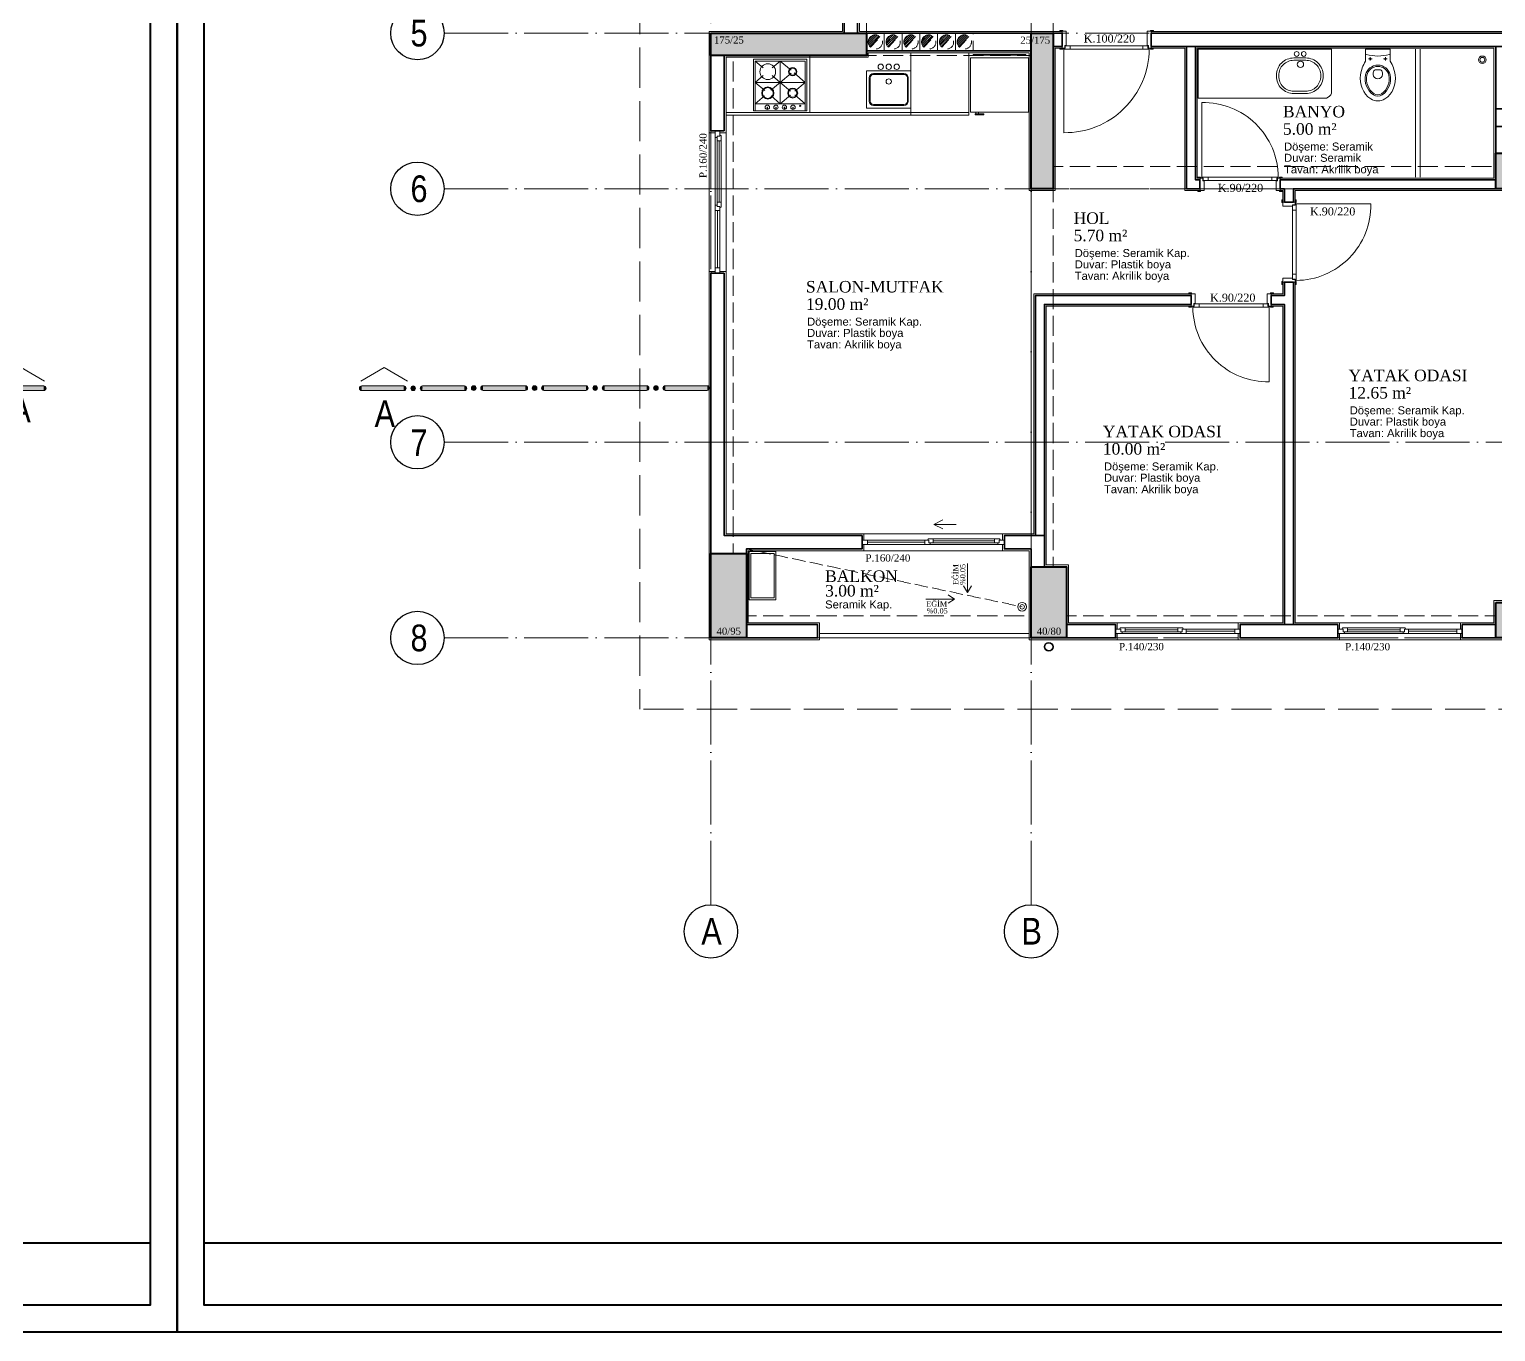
# Model space of a CAD drawing. Header units: millimetres. Extents: x 11587 to 81192, y -36083 to -25300.
# Drawn here: x 36560 to 38209, y -28300 to -26835 of the extents above; entities that cross this region are included whole.
import ezdxf

# ---------------------------------------------------------------- set-up
doc = ezdxf.new("R2010")
doc.units = ezdxf.units.MM
for name, pattern in [('AKS', [30, 24, -3, 0, -3]), ('IZDUSUM1', [20, 7.5, -5, 7.5, 0]), ('SEMBOL1', [260, 200, -15, 30, -15])]:
    doc.linetypes.add(name, pattern=pattern)
for name, color, linetype, lineweight in [('rtm-aks balon', 20, 'Continuous', 25), ('rtm-aks balon yazı', 7, 'Continuous', 20), ('rtm-aks yeni', 7, 'AKS', 20), ('rtm-antet-02', 140, 'Continuous', 40), ('rtm-cam', 141, 'Continuous', 9), ('rtm-duv tugla', 22, 'Continuous', 35), ('rtm-izdusum-üst ince', 8, 'IZDUSUM1', 5), ('rtm-kapı-ahsap', 35, 'Continuous', 13), ('rtm-mhl-yazı-adı', 150, 'Continuous', 30), ('rtm-mhl-yazı-m2', 7, 'Continuous', 20), ('rtm-mhl-yazı-malzeme', 253, 'Continuous', 13), ('rtm-pen-ahsap', 35, 'Continuous', 13), ('rtm-plan katmanı-04', 33, 'Continuous', 25), ('rtm-plan katmanı-05', 205, 'Continuous', 20), ('rtm-plan katmanı-07', 135, 'Continuous', 9), ('rtm-sembol balon baslik', 242, 'Continuous', 20), ('rtm-sembol kesit gör yazı', 7, 'Continuous', 20), ('rtm-sembol ok', 7, 'Continuous', 20), ('rtm-sıva', 252, 'Continuous', 15), ('rtm-tarama-betonarme', 51, 'Continuous', 15), ('rtm-tas_betonarme', 50, 'Continuous', 40), ('rtm-tefris vitrifiye', 9, 'Continuous', 9)]:
    doc.layers.add(name, color=color, linetype=linetype, lineweight=lineweight)
doc.styles.add('AKSYAZI', font='ARIALN.TTF')
doc.styles.add('ARIAL', font='times.ttf')
doc.styles.add('BASLIK', font='ARIALN.TTF')
doc.styles.get("Standard").update_dxf_attribs({"font": 'arial.ttf'})
doc.styles.add('VAZ-OLCU', font='times.ttf', dxfattribs={"height": 60})

# ---------------------------------------------------------------- blocks, each defined once
blk = doc.blocks.new('K-100')
at = {"layer": 'rtm-kapı-ahsap'}
for p, q in [((-34308.1, -13702.2), (-34307, -13702.2)), ((-34308.1, -13705.4), (-34308.1, -13702.2)), ((-34307, -13702.2), (-34307, -13705.4)), ((-34288, -13702.3), (-34288, -13705.4)), ((-34287, -13702.3), (-34288, -13702.3)), ((-34287, -13705.4), (-34287, -13702.3)), ((-34307, -13705.4), (-34308.1, -13705.4)), ((-34307, -13709.3), (-34307, -13704.8)), ((-34288, -13704.8), (-34307, -13704.8)), ((-34291, -13709.3), (-34307, -13709.3)), ((-34288, -13707.8), (-34291, -13707.8)), ((-34291, -13707.8), (-34291, -13709.3)), ((-34290.8, -13801.3), (-34290.8, -13708.3)), ((-34290.8, -13708.3), (-34287.9, -13708.3)), ((-34287, -13713.9), (-34290.8, -13713.9)), ((-34288, -13704.8), (-34288, -13707.8)), ((-34288, -13705.4), (-34287, -13705.4)), ((-34288, -13706.8), (-34287, -13706.8)), ((-34287.9, -13708.3), (-34287.9, -13706.8)), ((-34287, -13706.8), (-34287, -13802.8)), ((-34307, -13800.3), (-34307, -13804.8)), ((-34291, -13800.3), (-34307, -13800.3)), ((-34291, -13801.8), (-34291, -13800.3)), ((-34287, -13795.6), (-34290.8, -13795.6)), ((-34290.8, -13801.3), (-34287.9, -13801.3)), ((-34287.9, -13801.3), (-34287.9, -13802.8)), ((-34307, -13804.2), (-34308.1, -13804.2)), ((-34308.1, -13804.2), (-34308.1, -13807.3)), ((-34308.1, -13807.3), (-34307, -13807.3)), ((-34307, -13807.3), (-34307, -13804.2)), ((-34288, -13804.8), (-34307, -13804.8)), ((-34288, -13801.8), (-34291, -13801.8)), ((-34288, -13804.8), (-34288, -13801.8)), ((-34288, -13802.8), (-34287, -13802.8)), ((-34288, -13807.3), (-34288, -13804.2)), ((-34288, -13804.2), (-34287, -13804.2)), ((-34287, -13807.3), (-34288, -13807.3)), ((-34193, -13802.8), (-34287, -13802.8)), ((-34287, -13804.2), (-34287, -13807.3))]:
    blk.add_line(p, q, dxfattribs=at)
at = {"layer": 'rtm-kapı-ahsap', "const_width": 0.392}
blk.add_lwpolyline([(-34287.4, -13803.7, -1), (-34287.4, -13803.1, -1)], format="xyb", close=True, dxfattribs=at)
at = {"layer": 'rtm-kapı-ahsap'}
blk.add_arc((-34287.9, -13801.7), 94.9, 359.3332, 89.4605, dxfattribs=at)
blk = doc.blocks.new('rty')
at = {"layer": 'rtm-kapı-ahsap'}
for p, q in [((-58244.9, -62700.3), (-58243.8, -62700.3)), ((-58244.9, -62703.4), (-58244.9, -62700.3)), ((-58243.8, -62703.4), (-58244.9, -62703.4)), ((-58243.8, -62700.3), (-58243.8, -62703.4)), ((-58243.8, -62707.4), (-58243.8, -62702.9)), ((-58229.8, -62702.9), (-58243.8, -62702.9)), ((-58232.8, -62707.4), (-58243.8, -62707.4)), ((-58232.8, -62705.9), (-58232.8, -62707.4)), ((-58229.8, -62705.9), (-58232.8, -62705.9)), ((-58232.6, -62706.4), (-58232.6, -62789.4)), ((-58232.6, -62706.4), (-58229.7, -62706.4)), ((-58229.8, -62700.4), (-58229.8, -62703.4)), ((-58228.8, -62700.4), (-58229.8, -62700.4)), ((-58229.8, -62702.9), (-58229.8, -62705.9)), ((-58229.8, -62703.4), (-58228.8, -62703.4)), ((-58229.8, -62704.9), (-58228.8, -62704.9)), ((-58229.7, -62706.4), (-58229.7, -62704.9)), ((-58228.8, -62703.4), (-58228.8, -62700.4)), ((-58228.8, -62790.9), (-58228.8, -62704.9)), ((-58144.8, -62704.9), (-58228.8, -62704.9)), ((-58228.8, -62712), (-58232.6, -62712)), ((-58243.8, -62788.4), (-58243.8, -62792.9)), ((-58232.8, -62788.4), (-58243.8, -62788.4)), ((-58232.8, -62789.9), (-58232.8, -62788.4)), ((-58229.8, -62789.9), (-58232.8, -62789.9)), ((-58228.8, -62783.7), (-58232.6, -62783.7)), ((-58232.6, -62789.4), (-58229.7, -62789.4)), ((-58229.8, -62792.9), (-58229.8, -62789.9)), ((-58229.8, -62790.9), (-58228.8, -62790.9)), ((-58229.7, -62789.4), (-58229.7, -62790.9)), ((-58243.8, -62792.3), (-58244.9, -62792.3)), ((-58244.9, -62792.3), (-58244.9, -62795.4)), ((-58244.9, -62795.4), (-58243.8, -62795.4)), ((-58243.8, -62795.4), (-58243.8, -62792.3)), ((-58229.8, -62792.9), (-58243.8, -62792.9)), ((-58229.8, -62795.4), (-58229.8, -62792.3)), ((-58229.8, -62792.3), (-58228.8, -62792.3)), ((-58228.8, -62795.4), (-58229.8, -62795.4)), ((-58228.8, -62792.3), (-58228.8, -62795.4))]:
    blk.add_line(p, q, dxfattribs=at)
at = {"layer": 'rtm-kapı-ahsap', "const_width": 0.392}
blk.add_lwpolyline([(-58229.2, -62703.9, 1), (-58229.2, -62704.5, 1)], format="xyb", close=True, dxfattribs=at)
at = {"layer": 'rtm-kapı-ahsap'}
blk.add_arc((-58229.1, -62706.6), 84.3, 270.2011, 1.1472, dxfattribs=at)
blk = doc.blocks.new('KK')
at = {"layer": 'rtm-sembol balon baslik', "linetype": 'SEMBOL1'}
for p in [(41231.3, 7543.2), (41283.8, 7543.2)]:
    blk.add_line(p, (41257.6, 7558.4), dxfattribs=at)
at = {"layer": 'rtm-sembol balon baslik'}
for p, q in [((41279.6, 7537.7), (41232.3, 7537.7)), ((41347.8, 7537.7), (41300.6, 7537.7)), ((41416.1, 7537.8), (41368.8, 7537.8)), ((41484.3, 7537.8), (41437.1, 7537.8)), ((41552.6, 7537.9), (41505.3, 7537.9)), ((41620.8, 7537.9), (41573.6, 7537.9)), ((41279.6, 7532.4), (41232.3, 7532.4)), ((41347.8, 7532.4), (41300.6, 7532.4)), ((41416.1, 7532.6), (41368.8, 7532.6)), ((41484.3, 7532.6), (41437.1, 7532.6)), ((41552.6, 7532.7), (41505.3, 7532.7)), ((41620.8, 7532.7), (41573.6, 7532.7))]:
    blk.add_line(p, q, dxfattribs=at)
at = {"layer": 'rtm-sembol balon baslik', "const_width": 2.62}
for points in [[(41232.3, 7536.4, 0.414214), (41231, 7535, 1)], [(41231, 7535, 0.414214), (41232.3, 7533.7, 1)], [(41279.6, 7533.7, 0.414214), (41280.9, 7535, 0.414214), (41279.6, 7536.4, 1)], [(41300.6, 7536.4, 0.414214), (41299.3, 7535, 1)], [(41299.3, 7535, 0.414214), (41300.6, 7533.7, 1)], [(41347.8, 7533.7, 0.414214), (41349.1, 7535, 0.414214), (41347.8, 7536.4, 1)], [(41368.8, 7536.5, 0.414214), (41367.5, 7535.2, 1)], [(41367.5, 7535.2, 0.414214), (41368.8, 7533.9, 1)], [(41416.1, 7533.9, 0.414214), (41417.4, 7535.2, 0.414214), (41416.1, 7536.5, 1)], [(41437.1, 7536.5, 0.414214), (41435.8, 7535.2, 1)], [(41435.8, 7535.2, 0.414214), (41437.1, 7533.9, 1)], [(41484.3, 7533.9, 0.414214), (41485.6, 7535.2, 0.414214), (41484.3, 7536.5, 1)], [(41505.3, 7536.6, 0.414214), (41504, 7535.3, 1)], [(41504, 7535.3, 0.414214), (41505.3, 7534, 1)], [(41552.6, 7534, 0.414214), (41553.9, 7535.3, 0.414214), (41552.6, 7536.6, 1)], [(41573.6, 7536.6, 0.414214), (41572.3, 7535.3, 1)], [(41572.3, 7535.3, 0.414214), (41573.6, 7534, 1)], [(41620.8, 7534, 0.414214), (41622.1, 7535.3, 0.414214), (41620.8, 7536.6, 1)]]:
    blk.add_lwpolyline(points, format="xyb", dxfattribs=at)
for points in [[(41288.8, 7535, 1), (41291.4, 7535, 1)], [(41357, 7535.2, 1), (41359.6, 7535.2, 1)], [(41425.3, 7535.2, 1), (41427.9, 7535.2, 1)], [(41493.5, 7535.3, 1), (41496.1, 7535.3, 1)], [(41561.8, 7535.3, 1), (41564.4, 7535.3, 1)]]:
    blk.add_lwpolyline(points, format="xyb", close=True, dxfattribs=at)
at = {"layer": 'rtm-sembol balon baslik'}
for centre in [(41290.1, 7535), (41358.3, 7535.2), (41426.6, 7535.2), (41494.8, 7535.3), (41563.1, 7535.3)]:
    blk.add_circle(centre, 2.62, dxfattribs=at)
for centre, start, end in [((41232.3, 7535), 90, 270), ((41279.6, 7535), 270, 90), ((41300.6, 7535), 90, 270), ((41347.8, 7535), 270, 90), ((41368.8, 7535.2), 90, 270), ((41416.1, 7535.2), 270, 90), ((41437.1, 7535.2), 90, 270), ((41484.3, 7535.2), 270, 90), ((41505.3, 7535.3), 90, 270), ((41552.6, 7535.3), 270, 90), ((41573.6, 7535.3), 90, 270), ((41620.8, 7535.3), 270, 90)]:
    blk.add_arc(centre, 2.62, start, end, dxfattribs=at)
for points in [[(41232.3, 7537.7), (41232.3, 7532.4), (41279.6, 7537.7), (41279.6, 7532.4)], [(41300.6, 7537.7), (41300.6, 7532.4), (41347.8, 7537.7), (41347.8, 7532.4)], [(41368.8, 7537.8), (41368.8, 7532.6), (41416.1, 7537.8), (41416.1, 7532.6)], [(41437.1, 7537.8), (41437.1, 7532.6), (41484.3, 7537.8), (41484.3, 7532.6)], [(41505.3, 7537.9), (41505.3, 7532.7), (41552.6, 7537.9), (41552.6, 7532.7)], [(41573.6, 7537.9), (41573.6, 7532.7), (41620.8, 7537.9), (41620.8, 7532.7)]]:
    blk.add_trace(points, dxfattribs=at)

msp = doc.modelspace()

# ---------------------------------------------------------------- hatches: boundary and pattern name
at = {"layer": 'rtm-izdusum-üst ince', "ltscale": 1.5}
h = msp.add_hatch(dxfattribs=at)
h.set_pattern_fill('ANSI31', color=256, scale=0.5, angle=180, style=0)
h.set_pattern_definition([(225, (37955.9866, -26839.5514), (1.122532, -1.122532), [])])
edge = h.paths.add_edge_path()
edge.add_arc((37511.59, -26849.55), 8, 47.23741, 227.23741, ccw=False)
edge.add_line((37517.03, -26843.68), (37506.16, -26855.42))
h = msp.add_hatch(dxfattribs=at)
h.set_pattern_fill('ANSI31', color=256, scale=0.5, angle=180, style=0)
h.set_pattern_definition([(225, (37975.9866, -26839.5514), (1.122532, -1.122532), [])])
edge = h.paths.add_edge_path()
edge.add_arc((37531.59, -26849.55), 8, 47.23741, 227.23741, ccw=False)
edge.add_line((37537.03, -26843.68), (37526.16, -26855.42))
h = msp.add_hatch(dxfattribs=at)
h.set_pattern_fill('ANSI31', color=256, scale=0.5, angle=180, style=0)
h.set_pattern_definition([(225, (37995.9866, -26839.5514), (1.122532, -1.122532), [])])
edge = h.paths.add_edge_path()
edge.add_arc((37551.59, -26849.55), 8, 47.23741, 227.23741, ccw=False)
edge.add_line((37557.03, -26843.68), (37546.16, -26855.42))
h = msp.add_hatch(dxfattribs=at)
h.set_pattern_fill('ANSI31', color=256, scale=0.5, angle=180, style=0)
h.set_pattern_definition([(225, (38015.9866, -26839.5514), (1.122532, -1.122532), [])])
edge = h.paths.add_edge_path()
edge.add_arc((37571.59, -26849.55), 8, 47.23741, 227.23741, ccw=False)
edge.add_line((37577.03, -26843.68), (37566.16, -26855.42))
h = msp.add_hatch(dxfattribs=at)
h.set_pattern_fill('ANSI31', color=256, scale=0.5, angle=180, style=0)
h.set_pattern_definition([(225, (38035.9866, -26839.5514), (1.122532, -1.122532), [])])
edge = h.paths.add_edge_path()
edge.add_arc((37591.59, -26849.55), 8, 47.23741, 227.23741, ccw=False)
edge.add_line((37597.03, -26843.68), (37586.16, -26855.42))
h = msp.add_hatch(dxfattribs=at)
h.set_pattern_fill('ANSI31', color=256, scale=0.5, angle=180, style=0)
h.set_pattern_definition([(225, (38055.9866, -26839.5514), (1.122532, -1.122532), [])])
edge = h.paths.add_edge_path()
edge.add_arc((37611.59, -26849.55), 8, 47.23741, 227.23741, ccw=False)
edge.add_line((37617.03, -26843.68), (37606.16, -26855.42))
at = {"layer": 'rtm-tarama-betonarme'}
h = msp.add_hatch(dxfattribs=at)
h.set_pattern_fill('ANSI33', color=256, scale=2, style=0)
h.set_pattern_definition([(45, (27039.519, -4888.525), (-8.980256, 8.980256), []), (45, (27048.499, -4888.525), (-8.980256, 8.980256), [6.35, -3.175])])
h.paths.add_polyline_path([(40324.09, -27439.55), (40364.09, -27439.55), (40364.09, -27519.55), (40324.09, -27519.55)])
h.paths.add_polyline_path([(39911.59, -27479.55), (39991.59, -27479.55), (39991.59, -27519.55), (39911.59, -27519.55)])
h.paths.add_polyline_path([(40324.09, -26944.55), (40364.09, -26944.55), (40364.09, -27024.55), (40324.09, -27024.55)])
h.paths.add_polyline_path([(39961.59, -26944.55), (39996.59, -26944.55), (39996.59, -27024.55), (39961.59, -27024.55)])
h.paths.add_polyline_path([(39961.59, -26524.55), (39996.59, -26524.55), (39996.59, -26604.55), (39961.59, -26604.55)])
h.paths.add_polyline_path([(40324.09, -26524.55), (40364.09, -26524.55), (40364.09, -26604.55), (40324.09, -26604.55)])
h.paths.add_polyline_path([(40324.09, -26029.55), (40364.09, -26029.55), (40364.09, -26109.55), (40324.09, -26109.55)])
h.paths.add_polyline_path([(39911.59, -26029.55), (39991.59, -26029.55), (39991.59, -26069.55), (39911.59, -26069.55)])
h.paths.add_polyline_path([(40726.59, -26524.55), (40691.59, -26524.55), (40691.59, -26604.55), (40726.59, -26604.55)])
h.paths.add_polyline_path([(40726.59, -26944.55), (40691.59, -26944.55), (40691.59, -27024.55), (40726.59, -27024.55)])
h.paths.add_polyline_path([(40776.59, -27479.55), (40696.59, -27479.55), (40696.59, -27519.55), (40776.59, -27519.55)])
h.paths.add_polyline_path([(41299.09, -27479.55), (41219.09, -27479.55), (41219.09, -27519.55), (41299.09, -27519.55)])
h.paths.add_polyline_path([(41299.09, -26974.55), (41219.09, -26974.55), (41219.09, -27014.55), (41299.09, -27014.55)])
h.paths.add_polyline_path([(41299.09, -26534.55), (41219.09, -26534.55), (41219.09, -26574.55), (41299.09, -26574.55)])
h.paths.add_polyline_path([(40776.59, -26029.55), (40696.59, -26029.55), (40696.59, -26069.55), (40776.59, -26069.55)])
h.paths.add_polyline_path([(41299.09, -26029.55), (41219.09, -26029.55), (41219.09, -26069.55), (41299.09, -26069.55)])
h.paths.add_polyline_path([(41821.59, -26839.55), (41796.59, -26839.55), (41796.59, -27014.55), (41821.59, -27014.55)])
h.paths.add_polyline_path([(41821.59, -26534.55), (41796.59, -26534.55), (41796.59, -26709.55), (41821.59, -26709.55)])
h.paths.add_polyline_path([(42181.59, -26839.55), (42006.59, -26839.55), (42006.59, -26864.55), (42181.59, -26864.55)])
h.paths.add_polyline_path([(42181.59, -26684.55), (42006.59, -26684.55), (42006.59, -26709.55), (42181.59, -26709.55)])
h.paths.add_polyline_path([(41821.59, -26109.55), (41781.59, -26109.55), (41781.59, -26029.55), (41821.59, -26029.55)])
h.paths.add_polyline_path([(42181.59, -26124.55), (42141.59, -26124.55), (42141.59, -26029.55), (42181.59, -26029.55)])
h.paths.add_polyline_path([(41821.59, -27439.55), (41781.59, -27439.55), (41781.59, -27519.55), (41821.59, -27519.55)])
h.paths.add_polyline_path([(42181.59, -27424.55), (42141.59, -27424.55), (42141.59, -27519.55), (42181.59, -27519.55)])
h.paths.add_polyline_path([(39421.59, -27439.55), (39461.59, -27439.55), (39461.59, -27519.55), (39421.59, -27519.55)])
h.paths.add_polyline_path([(39131.59, -27439.55), (39171.59, -27439.55), (39171.59, -27519.55), (39131.59, -27519.55)])
h.paths.add_polyline_path([(39421.59, -26029.55), (39501.59, -26029.55), (39501.59, -26069.55), (39421.59, -26069.55)])
h.paths.add_polyline_path([(39091.59, -26029.55), (39171.59, -26029.55), (39171.59, -26069.55), (39091.59, -26069.55)])
h.paths.add_polyline_path([(38781.59, -26524.55), (38816.59, -26524.55), (38816.59, -26604.55), (38781.59, -26604.55)])
h.paths.add_polyline_path([(38781.59, -26944.55), (38816.59, -26944.55), (38816.59, -27024.55), (38781.59, -27024.55)])
h.paths.add_polyline_path([(38731.59, -27479.55), (38811.59, -27479.55), (38811.59, -27519.55), (38731.59, -27519.55)])
h.paths.add_polyline_path([(38209.09, -27479.55), (38289.09, -27479.55), (38289.09, -27519.55), (38209.09, -27519.55)])
h.paths.add_polyline_path([(38209.09, -26974.55), (38289.09, -26974.55), (38289.09, -27014.55), (38209.09, -27014.55)])
h.paths.add_polyline_path([(38209.09, -26534.55), (38289.09, -26534.55), (38289.09, -26574.55), (38209.09, -26574.55)])
h.paths.add_polyline_path([(38731.59, -26029.55), (38811.59, -26029.55), (38811.59, -26069.55), (38731.59, -26069.55)])
h.paths.add_polyline_path([(38209.09, -26029.55), (38289.09, -26029.55), (38289.09, -26069.55), (38209.09, -26069.55)])
h.paths.add_polyline_path([(37686.59, -26839.55), (37711.59, -26839.55), (37711.59, -27014.55), (37686.59, -27014.55)])
h.paths.add_polyline_path([(37686.59, -26534.55), (37711.59, -26534.55), (37711.59, -26709.55), (37686.59, -26709.55)])
h.paths.add_polyline_path([(37326.59, -26839.55), (37501.59, -26839.55), (37501.59, -26864.55), (37326.59, -26864.55)])
h.paths.add_polyline_path([(37326.59, -26684.55), (37501.59, -26684.55), (37501.59, -26709.55), (37326.59, -26709.55)])
h.paths.add_polyline_path([(37686.59, -26109.55), (37726.59, -26109.55), (37726.59, -26029.55), (37686.59, -26029.55)])
h.paths.add_polyline_path([(37326.59, -26124.55), (37366.59, -26124.55), (37366.59, -26029.55), (37326.59, -26029.55)])
h.paths.add_polyline_path([(37686.59, -27439.55), (37726.59, -27439.55), (37726.59, -27519.55), (37686.59, -27519.55)])
h.paths.add_polyline_path([(37326.59, -27424.55), (37366.59, -27424.55), (37366.59, -27519.55), (37326.59, -27519.55)])

# ---------------------------------------------------------------- linework, layer by layer
at = {"layer": 'rtm-aks balon'}
for centre in [(36996.59, -26839.55), (36996.59, -27014.55), (36996.59, -27299.55), (36996.59, -27519.55), (37326.59, -27849.55), (37686.59, -27849.55)]:
    msp.add_circle(centre, 30, dxfattribs=at)
at = {"layer": 'rtm-aks yeni', "ltscale": 3}
for p, q in [((37326.59, -27819.55), (37326.59, -25729.55)), ((37686.59, -27819.55), (37686.59, -25729.55)), ((37026.59, -26839.55), (42481.59, -26839.55)), ((37026.59, -27014.55), (42481.59, -27014.55)), ((37026.59, -27299.55), (42481.59, -27299.55)), ((37026.59, -27519.55), (42481.59, -27519.55))]:
    msp.add_line(p, q, dxfattribs=at)
at = {"layer": 'rtm-antet-02'}
for points in [[(30726.59, -25299.55), (30726.59, -28299.55), (36726.59, -28299.55), (36726.59, -25299.55), (30726.59, -25299.55)], [(36726.59, -25299.55), (36726.59, -28299.55), (42726.59, -28299.55), (42726.59, -25299.55), (36726.59, -25299.55)], [(30756.59, -28199.55), (36696.59, -28199.55)], [(36756.59, -28199.55), (42696.59, -28199.55)]]:
    msp.add_lwpolyline(points, dxfattribs=at)
for points in [[(30756.59, -25329.55), (30756.59, -28269.55), (36696.59, -28269.55), (36696.59, -25329.55)], [(36756.59, -25329.55), (36756.59, -28269.55), (42696.59, -28269.55), (42696.59, -25329.55)]]:
    msp.add_lwpolyline(points, close=True, dxfattribs=at)
at = {"layer": 'rtm-cam'}
for p, q in [((37335.84, -26960.55), (37335.84, -27029.55)), ((37334.09, -27039.05), (37334.09, -27103.55)), ((37567.09, -27412.05), (37502.59, -27412.05)), ((37645.59, -27410.3), (37576.59, -27410.3)), ((37792.59, -27510.3), (37851.59, -27510.3)), ((37861.09, -27512.05), (37915.59, -27512.05)), ((38042.59, -27510.3), (38101.59, -27510.3)), ((38111.09, -27512.05), (38165.59, -27512.05))]:
    msp.add_line(p, q, dxfattribs=at)
at = {"layer": 'rtm-duv tugla'}
for points in [[(37491.59, -26839.55), (37491.59, -26824.55), (37476.59, -26824.55), (37476.59, -26839.55)], [(37501.59, -26839.55), (37686.59, -26839.55)], [(37711.59, -26839.55), (37721.59, -26839.55)], [(37721.59, -26854.55), (37721.59, -26839.55)], [(37821.59, -26839.55), (38676.59, -26839.55)], [(37821.59, -26854.55), (37821.59, -26839.55)], [(37501.59, -26859.55), (37686.59, -26859.55)], [(37711.59, -26854.55), (37721.59, -26854.55)], [(37821.59, -26854.55), (38676.59, -26854.55)], [(37871.59, -26854.55), (37871.59, -27004.55), (37876.59, -27004.55), (37876.59, -27014.55), (37861.59, -27014.55), (37861.59, -26854.55)], [(38209.09, -26974.55), (38209.09, -26854.55)], [(37326.59, -26949.55), (37326.59, -26864.55)], [(37341.59, -26949.55), (37341.59, -26864.55)], [(38219.09, -26924.55), (38209.09, -26924.55)], [(37326.59, -26949.55), (37341.59, -26949.55)], [(38219.09, -26944.55), (38209.09, -26944.55)], [(38209.09, -27014.55), (37981.59, -27014.55), (37981.59, -27029.55), (37971.59, -27029.55), (37971.59, -27014.55), (37966.59, -27014.55), (37966.59, -27004.55), (38209.09, -27004.55)], [(37326.59, -27424.55), (37326.59, -27109.55)], [(37326.59, -27109.55), (37341.59, -27109.55)], [(37366.59, -27424.55), (37366.59, -27419.55), (37496.59, -27419.55), (37496.59, -27404.55), (37341.59, -27404.55), (37341.59, -27109.55)], [(37971.59, -27504.55), (37971.59, -27144.55), (37956.59, -27144.55), (37956.59, -27134.55), (37971.59, -27134.55), (37971.59, -27119.55), (37981.59, -27119.55), (37981.59, -27504.55)], [(37701.59, -27404.55), (37701.59, -27144.55), (37866.59, -27144.55), (37866.59, -27134.55), (37691.59, -27134.55), (37691.59, -27404.55)], [(37686.59, -27439.55), (37686.59, -27419.55), (37656.59, -27419.55), (37656.59, -27404.55), (37701.59, -27404.55), (37701.59, -27439.55)], [(37366.59, -27519.55), (37446.59, -27519.55), (37446.59, -27504.55), (37366.59, -27504.55)], [(37726.59, -27504.55), (37781.59, -27504.55), (37781.59, -27519.55), (37726.59, -27519.55)], [(37781.59, -27504.55), (37781.59, -27519.55)], [(38209.09, -27519.55), (38171.59, -27519.55), (38171.59, -27504.55), (38209.09, -27504.55)]]:
    msp.add_lwpolyline(points, dxfattribs=at)
msp.add_lwpolyline([(38031.59, -27504.55), (38031.59, -27519.55), (37921.59, -27519.55), (37921.59, -27504.55)], close=True, dxfattribs=at)
at = {"layer": 'rtm-izdusum-üst ince', "ltscale": 3}
msp.add_lwpolyline([(37246.59, -25949.55), (42261.59, -25949.55), (42261.59, -27599.55), (37246.59, -27599.55)], close=True, dxfattribs=at)
at = {"layer": 'rtm-izdusum-üst ince', "ltscale": 1.5}
for points in [[(37476.59, -26839.55), (37476.59, -26709.55)], [(37501.59, -26839.55), (37501.59, -26709.55)], [(37686.59, -26839.55), (37686.59, -26709.55)], [(37711.59, -26839.55), (37711.59, -26709.55)], [(37501.59, -26839.55), (37501.59, -26859.55), (37521.59, -26859.55), (37521.59, -26839.55), (37501.59, -26839.55)], [(37506.16, -26855.42), (37517.03, -26843.68)], [(37521.59, -26839.55), (37521.59, -26859.55), (37541.59, -26859.55), (37541.59, -26839.55), (37521.59, -26839.55)], [(37526.16, -26855.42), (37537.03, -26843.68)], [(37541.59, -26839.55), (37541.59, -26859.55), (37561.59, -26859.55), (37561.59, -26839.55), (37541.59, -26839.55)], [(37546.16, -26855.42), (37557.03, -26843.68)], [(37561.59, -26839.55), (37561.59, -26859.55), (37581.59, -26859.55), (37581.59, -26839.55), (37561.59, -26839.55)], [(37566.16, -26855.42), (37577.03, -26843.68)], [(37581.59, -26839.55), (37581.59, -26859.55), (37601.59, -26859.55), (37601.59, -26839.55), (37581.59, -26839.55)], [(37586.16, -26855.42), (37597.03, -26843.68)], [(37601.59, -26839.55), (37601.59, -26859.55), (37621.59, -26859.55), (37621.59, -26839.55), (37601.59, -26839.55)], [(37606.16, -26855.42), (37617.03, -26843.68)], [(37326.59, -27424.55), (37326.59, -26864.55)], [(37351.59, -27424.55), (37351.59, -26864.55)], [(37501.59, -26864.55), (37686.59, -26864.55)], [(37711.59, -26989.55), (38209.09, -26989.55)], [(37686.59, -27439.55), (37686.59, -27014.55)], [(37711.59, -27439.55), (37711.59, -27014.55)], [(37711.59, -27014.55), (38209.09, -27014.55)], [(37366.59, -27494.55), (37686.59, -27494.55)], [(37726.59, -27494.55), (38209.09, -27494.55)], [(37366.59, -27519.55), (37686.59, -27519.55)], [(37726.59, -27519.55), (38209.09, -27519.55)]]:
    msp.add_lwpolyline(points, dxfattribs=at)
at = {"layer": 'rtm-izdusum-üst ince'}
msp.add_lwpolyline([(37366.59, -27419.55), (37676.59, -27484.55)], dxfattribs=at)
at = {"layer": 'rtm-izdusum-üst ince', "ltscale": 1.5}
for centre in [(37511.59, -26849.55), (37531.59, -26849.55), (37551.59, -26849.55), (37571.59, -26849.55), (37591.59, -26849.55), (37611.59, -26849.55)]:
    msp.add_circle(centre, 8, dxfattribs=at)
at = {"layer": 'rtm-pen-ahsap'}
for p, q in [((37331.59, -26957.05), (37331.59, -26949.55)), ((37331.59, -26957.05), (37333.59, -26957.05)), ((37333.59, -26955.55), (37333.59, -26960.55)), ((37333.59, -26955.55), (37336.59, -26955.55)), ((37336.59, -26949.55), (37336.59, -26955.55)), ((37338.09, -26954.92), (37338.09, -26960.55)), ((37333.59, -27029.55), (37333.59, -26960.55)), ((37333.59, -26960.55), (37338.09, -26960.55)), ((37338.09, -27029.55), (37338.09, -26960.55)), ((37331.59, -27040.55), (37331.59, -27033.05)), ((37333.59, -27033.05), (37331.59, -27033.05)), ((37331.59, -27039.05), (37336.59, -27039.05)), ((37331.59, -27040.55), (37331.59, -27109.55)), ((37333.59, -27034.55), (37333.59, -27029.55)), ((37333.59, -27029.55), (37338.09, -27029.55)), ((37333.59, -27034.55), (37336.59, -27034.55)), ((37336.59, -27034.55), (37336.59, -27039.05)), ((37336.59, -27098.55), (37336.59, -27039.05)), ((37338.09, -27035.18), (37338.09, -27029.55)), ((37331.59, -27103.55), (37336.59, -27103.55)), ((37336.59, -27098.55), (37336.59, -27104.18)), ((37336.59, -27109.55), (37336.59, -27103.55)), ((37496.59, -27409.55), (37502.59, -27409.55)), ((37565.59, -27414.55), (37496.59, -27414.55)), ((37507.59, -27409.55), (37501.96, -27409.55)), ((37502.59, -27414.55), (37502.59, -27409.55)), ((37507.59, -27409.55), (37567.09, -27409.55)), ((37565.59, -27414.55), (37573.09, -27414.55)), ((37571.59, -27409.55), (37567.09, -27409.55)), ((37567.09, -27414.55), (37567.09, -27409.55)), ((37570.96, -27408.05), (37576.59, -27408.05)), ((37571.59, -27412.55), (37571.59, -27409.55)), ((37571.59, -27412.55), (37576.59, -27412.55)), ((37573.09, -27412.55), (37573.09, -27414.55)), ((37576.59, -27408.05), (37645.59, -27408.05)), ((37576.59, -27412.55), (37576.59, -27408.05)), ((37576.59, -27412.55), (37645.59, -27412.55)), ((37651.23, -27408.05), (37645.59, -27408.05)), ((37645.59, -27412.55), (37645.59, -27408.05)), ((37650.59, -27412.55), (37645.59, -27412.55)), ((37649.09, -27414.55), (37649.09, -27412.55)), ((37649.09, -27414.55), (37656.59, -27414.55)), ((37656.59, -27409.55), (37650.59, -27409.55)), ((37650.59, -27412.55), (37650.59, -27409.55)), ((37781.59, -27509.55), (37787.59, -27509.55)), ((37789.09, -27514.55), (37781.59, -27514.55)), ((37786.96, -27508.05), (37792.59, -27508.05)), ((37787.59, -27512.55), (37787.59, -27509.55)), ((37787.59, -27512.55), (37792.59, -27512.55)), ((37789.09, -27514.55), (37789.09, -27512.55)), ((37851.59, -27508.05), (37792.59, -27508.05)), ((37792.59, -27512.55), (37792.59, -27508.05)), ((37851.59, -27512.55), (37792.59, -27512.55)), ((37857.23, -27508.05), (37851.59, -27508.05)), ((37851.59, -27512.55), (37851.59, -27508.05)), ((37856.59, -27512.55), (37851.59, -27512.55)), ((37855.09, -27512.55), (37855.09, -27514.55)), ((37862.59, -27514.55), (37855.09, -27514.55)), ((37856.59, -27509.55), (37861.09, -27509.55)), ((37856.59, -27512.55), (37856.59, -27509.55)), ((37910.59, -27509.55), (37861.09, -27509.55)), ((37861.09, -27514.55), (37861.09, -27509.55)), ((37862.59, -27514.55), (37921.59, -27514.55)), ((37910.59, -27509.55), (37916.23, -27509.55)), ((37915.59, -27514.55), (37915.59, -27509.55)), ((37921.59, -27509.55), (37915.59, -27509.55)), ((38031.59, -27509.55), (38037.59, -27509.55)), ((38039.09, -27514.55), (38031.59, -27514.55)), ((38036.96, -27508.05), (38042.59, -27508.05)), ((38037.59, -27512.55), (38037.59, -27509.55)), ((38037.59, -27512.55), (38042.59, -27512.55)), ((38039.09, -27514.55), (38039.09, -27512.55)), ((38101.59, -27508.05), (38042.59, -27508.05)), ((38042.59, -27512.55), (38042.59, -27508.05)), ((38101.59, -27512.55), (38042.59, -27512.55)), ((38107.23, -27508.05), (38101.59, -27508.05)), ((38101.59, -27512.55), (38101.59, -27508.05)), ((38106.59, -27512.55), (38101.59, -27512.55)), ((38105.09, -27512.55), (38105.09, -27514.55)), ((38112.59, -27514.55), (38105.09, -27514.55)), ((38106.59, -27509.55), (38111.09, -27509.55)), ((38106.59, -27512.55), (38106.59, -27509.55)), ((38160.59, -27509.55), (38111.09, -27509.55)), ((38111.09, -27514.55), (38111.09, -27509.55)), ((38112.59, -27514.55), (38171.59, -27514.55)), ((38160.59, -27509.55), (38166.23, -27509.55)), ((38165.59, -27514.55), (38165.59, -27509.55)), ((38171.59, -27509.55), (38165.59, -27509.55))]:
    msp.add_line(p, q, dxfattribs=at)
for points in [[(37338.09, -26954.92), (37336.59, -26954.05)], [(37338.09, -27035.18), (37336.59, -27036.05)], [(37570.96, -27408.05), (37570.09, -27409.55)], [(37651.23, -27408.05), (37652.1, -27409.55)], [(37786.96, -27508.05), (37786.09, -27509.55)], [(37857.23, -27508.05), (37858.1, -27509.55)], [(38036.96, -27508.05), (38036.09, -27509.55)], [(38107.23, -27508.05), (38108.1, -27509.55)]]:
    msp.add_lwpolyline(points, dxfattribs=at)
at = {"layer": 'rtm-plan katmanı-04'}
for radius in [5, 4.5]:
    msp.add_circle((37706.59, -27529.55), radius, dxfattribs=at)
at = {"layer": 'rtm-plan katmanı-05', "ltscale": 0.6}
for points in [[(37324.59, -27107.55), (37324.59, -26951.55)], [(37343.59, -27107.55), (37343.59, -26951.55)], [(37498.59, -27402.55), (37654.59, -27402.55)], [(37498.59, -27421.55), (37654.59, -27421.55)], [(37919.59, -27502.55), (37783.59, -27502.55)], [(38169.59, -27502.55), (38033.59, -27502.55)], [(37919.59, -27521.55), (37783.59, -27521.55)], [(38169.59, -27521.55), (38033.59, -27521.55)]]:
    msp.add_lwpolyline(points, dxfattribs=at)
at = {"layer": 'rtm-plan katmanı-05'}
for points in [[(37683.59, -27514.55), (37449.59, -27514.55)], [(37683.59, -27519.55), (37449.59, -27519.55)]]:
    msp.add_lwpolyline(points, dxfattribs=at)
for radius in [5, 2.5]:
    msp.add_circle((37676.59, -27484.55), radius, dxfattribs=at)
at = {"layer": 'rtm-plan katmanı-07'}
for points in [[(37331.59, -27033.05), (37331.59, -26957.05)], [(37573.09, -27414.55), (37649.09, -27414.55)], [(37855.09, -27514.55), (37789.09, -27514.55)], [(38105.09, -27514.55), (38039.09, -27514.55)]]:
    msp.add_lwpolyline(points, dxfattribs=at)
at = {"layer": 'rtm-sembol ok'}
for points in [[(37577.44, -27391.86), (37587.44, -27386.86)], [(37602.44, -27391.86), (37577.44, -27391.86)], [(37577.44, -27391.86), (37587.44, -27396.86)], [(37615.17, -27436), (37615.17, -27468.32)], [(37615.17, -27468.32), (37610.5, -27460.92)], [(37615.17, -27468.32), (37619.83, -27460.92)], [(37568.32, -27475.93), (37600.65, -27475.93)], [(37600.65, -27475.93), (37593.25, -27471.26)], [(37600.65, -27475.93), (37593.25, -27480.6)]]:
    msp.add_lwpolyline(points, dxfattribs=at)
at = {"layer": 'rtm-sıva'}
for points in [[(37324.59, -26951.55), (37324.59, -26837.55), (37474.59, -26837.55), (37474.59, -26822.55), (37481.59, -26822.55)], [(37721.59, -26837.55), (37493.59, -26837.55), (37493.59, -26822.55), (37486.59, -26822.55)], [(37821.59, -26837.55), (38676.59, -26837.55)], [(37343.59, -26951.55), (37343.59, -26866.55), (37503.59, -26866.55), (37503.59, -26861.55), (37684.59, -26861.55), (37684.59, -27016.55), (37713.59, -27016.55), (37713.59, -26856.55), (37721.59, -26856.55)], [(37821.59, -26856.55), (37859.59, -26856.55), (37859.59, -27016.55), (37876.59, -27016.55)], [(37876.59, -27002.55), (37873.59, -27002.55), (37873.59, -26856.55), (38207.09, -26856.55), (38207.09, -27002.55), (37966.59, -27002.55)], [(37324.59, -26951.55), (37331.59, -26951.55)], [(37336.59, -26951.55), (37343.59, -26951.55)], [(37969.59, -27029.55), (37969.59, -27016.55), (37966.59, -27016.55)], [(37983.59, -27029.55), (37983.59, -27016.55), (38239.59, -27016.55), (38239.59, -27477.55), (38207.09, -27477.55), (38207.09, -27502.55), (38169.59, -27502.55), (38169.59, -27509.55)], [(37498.59, -27414.55), (37498.59, -27421.55), (37368.59, -27421.55), (37368.59, -27502.55), (37448.59, -27502.55), (37448.59, -27521.55), (37324.59, -27521.55), (37324.59, -27107.55)], [(37324.59, -27107.55), (37331.59, -27107.55)], [(37336.59, -27107.55), (37343.59, -27107.55)], [(37498.59, -27409.55), (37498.59, -27402.55), (37343.59, -27402.55), (37343.59, -27107.55)], [(37969.59, -27119.55), (37969.59, -27132.55), (37956.59, -27132.55)], [(38033.59, -27509.55), (38033.59, -27502.55), (37983.59, -27502.55), (37983.59, -27119.55)], [(37866.59, -27132.55), (37689.59, -27132.55), (37689.59, -27402.55), (37654.59, -27402.55), (37654.59, -27409.55)], [(37783.59, -27509.55), (37783.59, -27502.55), (37728.59, -27502.55), (37728.59, -27437.55), (37703.59, -27437.55), (37703.59, -27146.55), (37866.59, -27146.55)], [(37956.59, -27146.55), (37969.59, -27146.55), (37969.59, -27502.55), (37919.59, -27502.55), (37919.59, -27509.55)], [(37783.59, -27514.55), (37783.59, -27521.55), (37684.59, -27521.55), (37684.59, -27421.55), (37654.59, -27421.55), (37654.59, -27414.55)], [(38033.59, -27514.55), (38033.59, -27521.55), (37919.59, -27521.55), (37919.59, -27514.55)], [(38033.59, -27514.55), (38033.59, -27521.55), (37919.59, -27521.55), (37919.59, -27514.55)], [(38169.59, -27514.55), (38169.59, -27521.55), (38328.59, -27521.55), (38328.59, -27514.55)]]:
    msp.add_lwpolyline(points, dxfattribs=at)
at = {"layer": 'rtm-tas_betonarme'}
for points in [[(37326.59, -26839.55), (37501.59, -26839.55), (37501.59, -26864.55), (37326.59, -26864.55)], [(37686.59, -26839.55), (37711.59, -26839.55), (37711.59, -27014.55), (37686.59, -27014.55)], [(38209.09, -26974.55), (38289.09, -26974.55), (38289.09, -27014.55), (38209.09, -27014.55)], [(37326.59, -27424.55), (37366.59, -27424.55), (37366.59, -27519.55), (37326.59, -27519.55)], [(37686.59, -27439.55), (37726.59, -27439.55), (37726.59, -27519.55), (37686.59, -27519.55)], [(38209.09, -27479.55), (38289.09, -27479.55), (38289.09, -27519.55), (38209.09, -27519.55)]]:
    msp.add_lwpolyline(points, close=True, dxfattribs=at)
at = {"layer": 'rtm-tefris vitrifiye'}
for p, q in [((38090.34, -26857.55), (38062.85, -26857.55)), ((38062.85, -26870.14), (38062.85, -26857.55)), ((38090.34, -26870.14), (38090.34, -26857.55)), ((37434.57, -26868.89), (37374.57, -26868.89)), ((37385.54, -26878.58), (37376.57, -26870.89)), ((37432.57, -26870.89), (37376.57, -26870.89)), ((37376.57, -26870.89), (37376.57, -26918.89)), ((37404.57, -26870.89), (37395.6, -26878.58)), ((37416.76, -26881.35), (37404.57, -26870.89)), ((37404.57, -26870.89), (37404.57, -26918.89)), ((37432.57, -26870.89), (37432.57, -26926.89)), ((37434.57, -26868.89), (37434.57, -26926.89)), ((37618.69, -26867.41), (37618.69, -26928.41)), ((37683.69, -26867.41), (37618.69, -26867.41)), ((37621.69, -26863.41), (37680.69, -26863.41)), ((37621.69, -26864.41), (37621.69, -26863.41)), ((37680.69, -26864.41), (37621.69, -26864.41)), ((37680.69, -26863.41), (37680.69, -26864.41)), ((37683.69, -26928.41), (37683.69, -26867.41)), ((38066.23, -26868.55), (38070.14, -26868.55)), ((38068.07, -26866.68), (38068.07, -26870.39)), ((38086.96, -26868.55), (38083.05, -26868.55)), ((38085.12, -26866.68), (38085.12, -26870.39)), ((37376.57, -26894.89), (37385.54, -26887.21)), ((37395.6, -26887.21), (37404.57, -26894.89)), ((37404.57, -26894.89), (37416.8, -26884.41)), ((37420.16, -26884.25), (37432.57, -26894.89)), ((37501.59, -26923.89), (37501.59, -26881.89)), ((37551.59, -26881.89), (37501.59, -26881.89)), ((37504.59, -26915.89), (37504.59, -26889.89)), ((37505.59, -26915.89), (37505.59, -26889.89)), ((37543.59, -26884.89), (37509.59, -26884.89)), ((37543.59, -26885.89), (37509.59, -26885.89)), ((37547.59, -26915.89), (37547.59, -26889.89)), ((37548.59, -26915.89), (37548.59, -26889.89)), ((37551.59, -26923.89), (37551.59, -26881.89)), ((38074.43, -26880.65), (38078.76, -26880.65)), ((37376.57, -26894.89), (37387.19, -26904)), ((37432.57, -26894.89), (37376.57, -26894.89)), ((37386.79, -26910.13), (37376.57, -26918.89)), ((37404.57, -26894.89), (37394.11, -26903.86)), ((37394.28, -26910.07), (37404.57, -26918.89)), ((37404.57, -26894.89), (37416.27, -26904.93)), ((37415.94, -26909.15), (37404.57, -26918.89)), ((37432.57, -26894.89), (37420.88, -26904.91)), ((37421.05, -26909.02), (37432.57, -26918.89)), ((37434.57, -26926.89), (37374.57, -26926.89)), ((37376.57, -26918.89), (37376.57, -26926.89)), ((37432.57, -26918.89), (37376.57, -26918.89)), ((37389.85, -26922.92), (37390.39, -26922.92)), ((37389.85, -26925.38), (37389.85, -26922.92)), ((37390.39, -26922.92), (37390.39, -26925.38)), ((37399.44, -26922.92), (37399.98, -26922.92)), ((37399.44, -26925.38), (37399.44, -26922.92)), ((37399.98, -26922.92), (37399.98, -26925.38)), ((37409.02, -26922.92), (37409.56, -26922.92)), ((37409.02, -26925.38), (37409.02, -26922.92)), ((37409.56, -26922.92), (37409.56, -26925.38)), ((37418.61, -26922.92), (37419.15, -26922.92)), ((37418.61, -26925.38), (37418.61, -26922.92)), ((37419.15, -26922.92), (37419.15, -26925.38)), ((37501.59, -26923.89), (37551.59, -26923.89)), ((37509.59, -26919.89), (37543.59, -26919.89)), ((37509.59, -26920.89), (37543.59, -26920.89)), ((37616.59, -26931.89), (37343.59, -26931.89)), ((37623.69, -26931.41), (37623.69, -26930.41)), ((37623.69, -26930.41), (37633.69, -26930.41)), ((37633.69, -26931.41), (37623.69, -26931.41)), ((37624.69, -26928.41), (37624.69, -26930.41)), ((37627.69, -26928.41), (37627.69, -26930.41)), ((37633.69, -26930.41), (37633.69, -26931.41))]:
    msp.add_line(p, q, dxfattribs=at)
for points in [[(37874.59, -26912.55), (38019.01, -26912.55, 0.2032744), (38024.59, -26906.97), (38024.59, -26857.55), (37874.59, -26857.55), (37874.59, -26912.55)], [(38015.06, -26887.92), (38015.06, -26887.02, 0.4142136), (37995.46, -26867.42), (37982.07, -26867.42, 0.4142136), (37962.47, -26887.02), (37962.47, -26887.92, 0.4142136), (37982.07, -26907.52), (37995.46, -26907.52, 0.4142136)], [(38012.39, -26887.92), (38012.39, -26887.02, 0.4142136), (37995.46, -26870.1), (37982.07, -26870.1, 0.4142136), (37965.14, -26887.02), (37965.14, -26887.92, 0.4142136), (37982.07, -26904.84), (37995.46, -26904.84, 0.4142136)]]:
    msp.add_lwpolyline(points, format="xyb", close=True, dxfattribs=at)
for points in [[(38119.09, -26857.55), (38119.09, -27001.55)], [(38124.09, -26857.55), (38124.09, -27001.55)], [(37374.57, -26868.89), (37374.57, -26926.89)], [(37437.98, -26864.55), (37437.98, -26928.89)], [(37551.59, -26931.89), (37551.59, -26861.55)], [(37616.59, -26931.89), (37616.59, -26861.55)], [(37616.59, -26928.89), (37343.59, -26928.89)], [(37618.69, -26928.41), (37683.69, -26928.41)]]:
    msp.add_lwpolyline(points, dxfattribs=at)
for points in [[(37369.59, -27476.55), (37399.59, -27476.55), (37399.59, -27422.55), (37369.59, -27422.55)], [(37371.59, -27474.55), (37397.59, -27474.55), (37397.59, -27424.55), (37371.59, -27424.55)]]:
    msp.add_lwpolyline(points, close=True, dxfattribs=at)
for centre, radius in [((37985.32, -26862.97), 2.67), ((37993.33, -26862.97), 2.67), ((37390.57, -26882.89), 8.84), ((37517.59, -26877.39), 3), ((37526.59, -26877.39), 3), ((37535.59, -26877.39), 3), ((37989.59, -26874.55), 3.56), ((38068.07, -26868.55), 0.825), ((38085.12, -26868.55), 0.825), ((38194.09, -26869.55), 4.25), ((38194.09, -26869.55), 2.75), ((37418.57, -26882.89), 4.63), ((37418.57, -26882.89), 3.84), ((37526.59, -26893.89), 3), ((37390.57, -26906.89), 6.84), ((37390.57, -26906.89), 6.05), ((37418.57, -26906.89), 5.63), ((37418.57, -26906.89), 4.84), ((37390.12, -26922.89), 2.5), ((37399.71, -26922.89), 2.5), ((37409.29, -26922.89), 2.5), ((37418.88, -26922.89), 2.5), ((37427.15, -26921.32), 0.75)]:
    msp.add_circle(centre, radius, dxfattribs=at)
for centre, radius, start, end in [((38100.63, -26893.3), 44, 149.90538, 171.23608), ((38060.65, -26870.14), 2.2, 329.90538, 0), ((38076.67, -26889.78), 14.3, 90.2662, 167.18786), ((38076.59, -26821.36), 44, 252.84732, 287.15271), ((38076.67, -26889.78), 12.87, 90.2662, 167.18786), ((38076.52, -26889.78), 12.87, 12.81214, 89.7338), ((38076.52, -26889.78), 14.3, 12.81214, 89.7338), ((38092.54, -26870.14), 2.2, 180, 210.09462), ((38052.56, -26893.3), 44, 8.76392, 30.09462), ((37509.59, -26889.89), 5, 90, 180), ((37509.59, -26889.89), 4, 90, 180), ((37543.59, -26889.89), 5, 0, 90), ((37543.59, -26889.89), 4, 0, 90), ((38084.29, -26890.94), 27.5, 170.50823, 235.09555), ((38084.29, -26890.94), 22, 168.5694, 234.81148), ((38084.29, -26890.94), 20.57, 168.5694, 234.81148), ((38084.4, -26885.55), 12.95, 167.82692, 183.31203), ((38076.57, -26885.88), 5.11, 180, 269.73777), ((38074.43, -26883.4), 2.75, 90, 167.82692), ((38076.62, -26885.88), 5.12, 270.26223, 0), ((38078.76, -26883.4), 2.75, 12.17308, 90), ((38068.89, -26890.94), 20.57, 305.18852, 11.4306), ((38068.79, -26885.55), 12.95, 356.68797, 12.17308), ((38068.89, -26890.94), 22, 305.18852, 11.4306), ((38068.89, -26890.94), 27.5, 304.90445, 9.49177), ((38076.59, -26901), 9.35, 237.83251, 302.16753), ((38076.59, -26901), 7.92, 237.83251, 302.16753), ((37509.59, -26915.89), 5, 180, 270), ((37509.59, -26915.89), 4, 180, 270), ((37543.59, -26915.89), 4, 270, 0), ((37543.59, -26915.89), 5, 270, 0), ((38076.59, -26901), 14.85, 237.23949, 302.76051)]:
    msp.add_arc(centre, radius, start, end, dxfattribs=at)

# ---------------------------------------------------------------- block references
at = {"layer": 'rtm-izdusum-üst ince', "xscale": -1}
msp.add_blockref('KK', (77808.61, -34773.89), dxfattribs=at)
msp.add_blockref('KK', (77808.61, -34773.89), dxfattribs=at)
at = {"layer": 'rtm-izdusum-üst ince'}
msp.add_blockref('KK', (-4298.32, -34773.89), dxfattribs=at)
at = {"layer": 'rtm-kapı-ahsap'}
for name, p, rotation in [('K-100', (51526.39, -61144.53), 270), ('rty', (-24826.28, 31227.23), 90.00000000000001), ('rty', (100659.46, -85376.33), 270)]:
    msp.add_blockref(name, p, dxfattribs=dict(at, rotation=rotation))
msp.add_blockref('rty', (96213.38, 35673.32), dxfattribs=at)

# ---------------------------------------------------------------- texts
at = {"layer": 'rtm-aks balon yazı', "char_height": 30, "width": 27.7214, "attachment_point": 7, "style": 'AKSYAZI'}
for s, insert in [('5', (36988.84, -26854.97)), ('6', (36988.84, -27029.97)), ('7', (36988.84, -27314.97)), ('8', (36988.84, -27534.97)), ('A', (37315.85, -27864.32)), ('B', (37675.85, -27864.32))]:
    msp.add_mtext(s, dxfattribs=dict(at, insert=insert))
at = {"layer": 'rtm-mhl-yazı-adı', "style": 'ARIAL'}
for s, height, p in [('BANYO', 13, (37969.85, -26934.3)), ('HOL', 13, (37734.46, -27054.06)), ('SALON-MUTFAK', 13, (37433.51, -27131.17)), ('YATAK ODASI', 13, (38043.71, -27230.91)), ('YATAK ODASI', 13, (37767.37, -27293.97)), ('BALKON', 13, (37455.08, -27456.59)), ('EĞİM', 6, (37568.84, -27484.31)), ('%%%0.05', 6, (37569.18, -27492.08))]:
    msp.add_text(s, height=height, dxfattribs=at).set_placement(p)
for s, p in [('EĞİM', (37604.79, -27460.07)), ('%%%0.05', (37612.78, -27460.07))]:
    msp.add_text(s, height=6, rotation=90, dxfattribs=at).set_placement(p)
at = {"layer": 'rtm-mhl-yazı-m2', "style": 'ARIAL'}
for s, height, p in [('175/25', 8, (37330.09, -26851.22)), ('25/175', 8, (37674.59, -26851.47)), ('5.00 m² ', 13, (37969.85, -26953.79)), ('5.70 m² ', 13, (37734.46, -27073.55)), ('19.00 m² ', 13, (37433.51, -27150.66)), ('12.65 m² ', 13, (38043.71, -27250.4)), ('10.00 m² ', 13, (37767.37, -27313.46)), ('3.00 m² ', 13, (37455.08, -27473)), ('40/95', 8, (37332.93, -27515.98)), ('40/80', 8, (37693.02, -27515.98))]:
    msp.add_text(s, height=height, dxfattribs=at).set_placement(p)
at = {"layer": 'rtm-mhl-yazı-malzeme', "style": 'VAZ-OLCU'}
for s, height, rotation, p in [('K.100/220', 9, 359.9602, (37745.86, -26850.09)), ('P.160/240', 8.192, 89.9602, (37321.85, -27002.53)), ('K.90/220', 9, 359.9602, (37896.64, -27017.99)), ('K.90/220', 9, 359.9602, (38000.31, -27044.48)), ('K.90/220', 9, 359.9602, (37887.96, -27141.45)), ('P.160/240', 8.192, 359.9602, (37500.37, -27433.7)), ('P.140/230', 8.192, 0.0398, (37785.48, -27533.46)), ('P.140/230', 8.192, 0.0398, (38039.85, -27533.46))]:
    msp.add_text(s, height=height, rotation=rotation, dxfattribs=at).set_placement(p)
at = {"layer": 'rtm-mhl-yazı-malzeme'}
for s, p in [('Döşeme: Seramik', (37971.14, -26971.57)), ('Duvar: Seramik', (37971.14, -26984.23)), ('Tavan: Akrilik boya ', (37971.14, -26997.17)), ('Döşeme: Seramik Kap.', (37735.75, -27091.32)), ('Tavan: Akrilik boya ', (37735.75, -27116.92)), ('Duvar: Plastik boya ', (37735.75, -27103.99)), ('Döşeme: Seramik Kap.', (37434.79, -27168.43)), ('Duvar: Plastik boya ', (37434.79, -27181.1)), ('Tavan: Akrilik boya ', (37434.79, -27194.03)), ('Döşeme: Seramik Kap.', (38045, -27268.17)), ('Duvar: Plastik boya ', (38045, -27280.84)), ('Tavan: Akrilik boya ', (38045, -27293.77)), ('Döşeme: Seramik Kap.', (37768.66, -27331.24)), ('Duvar: Plastik boya ', (37768.66, -27343.9)), ('Tavan: Akrilik boya ', (37768.66, -27356.84)), ('Seramik Kap.', (37455.08, -27486.41))]:
    msp.add_text(s, height=9, dxfattribs=at).set_placement(p)
at = {"layer": 'rtm-sembol kesit gör yazı', "style": 'BASLIK'}
for p in [(36538.91, -27277.28), (36948.45, -27282.39)]:
    msp.add_text('A', height=30, dxfattribs=at).set_placement(p)

doc.saveas('drawing.dxf')
